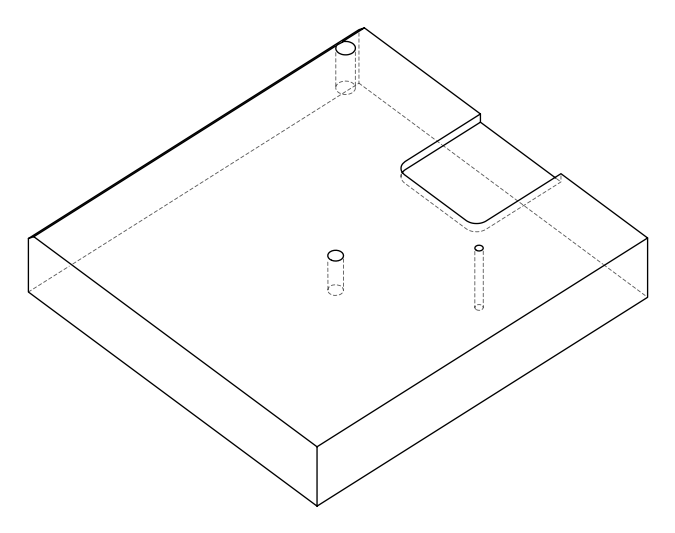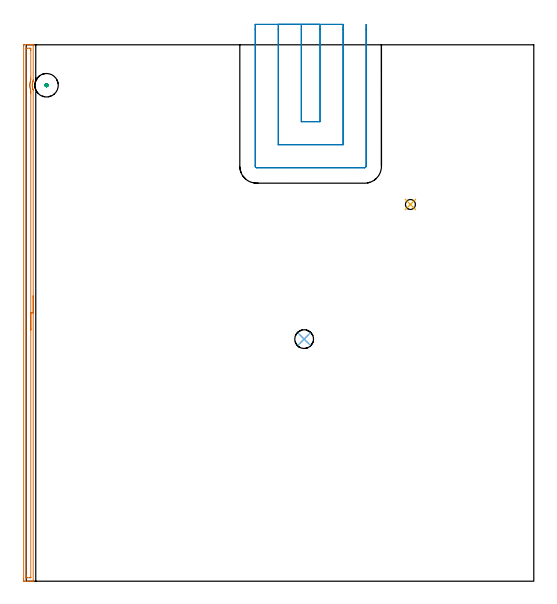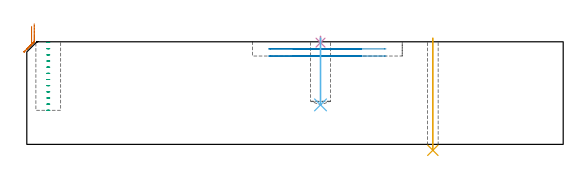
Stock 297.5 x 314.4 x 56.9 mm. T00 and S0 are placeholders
(PLAN: 6 operations, 5 tool changes, 8.9 min)
(1 AREA_MILL | FG_CHAMFER_SURFACE | UGT0205_001 | 5.23 min | 4937 mm3)
(2 MILL_SLOT | SLOT_PARTIAL_RECTANGULAR | UGT0201_100 | Follow Part, ap 4.5, ae 75% | 2.83 min | 52850 mm3)
(3 MILL_BLIND_HOLE_FROM_SOLID_MATERIAL | STEP1POCKET | UGT0201_130 | Spiral | 0.39 min | 5595 mm3)
(4 SPOT_DRILL | STEP1POCKET_1 | NXT0321_9005460120000 | 0.03 min | 2 mm3)
(5 DRILL_THROUGH_HOLE_FROM_SOLID_MATERIAL | STEP1HOLE | UGT0301_454 | 0.25 min | 1549 mm3)
(6 DRILL_BLIND_HOLE_INTO_CENTER | STEP1POCKET_1 | NXT0301_081 | 0.15 min | 3185 mm3)
(TOOL UGT0205_001 | Chamfer Mill 20 x 3 x 45 deg. | D20 FL50 Z2)
(TOOL UGT0201_100 | End Mill 18 mm | D18 FL22 Z2)
(TOOL UGT0201_130 | Carbide End Mill 12.0 | D12 FL15 Z4)
(TOOL NXT0321_9005460120000 | NC Spot Drill, 142deg, 12mm, Carbide, Uncoated | D12 PA142 FL30 Z2)
(TOOL UGT0301_454 | Carbide Drill 5.9 mm | D5.9 PA118 FL57 Z2)
(TOOL NXT0301_081 | Carbide Drill 11mm [860.1-1100-033A1-MM 2214] | D11 PA140 FL55 Z2)
(OP 1 AREA_MILL)
G17 G21 G94 G90
T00 M6
G54
G17 G0 G90 X4.1 Y167.271 S1061 M3
G43 Z66.9 H0
G94 G1 Y167.233 Z66.028 F250.
Y167.119 Z65.163
Y166.93 Z64.312
Y166.668 Z63.48
Y166.334 Z62.674
Y165.931 Z61.9
Y165.462 Z61.164
Y164.931 Z60.472
Y164.342 Z59.829
Y163.698 Z59.239
Y163.006 Z58.708
Y162.271 Z58.24
Y161.497 Z57.837
Y160.691 Z57.503
Y159.859 Z57.241
Y159.007 Z57.052
Y158.142 Z56.938
Y157.271 Z56.9
Y0.157
X4.097 Y0.01 Z56.888
X4.056 Y0.007 Z56.848
X3.696 Y0. Z56.495
X3.262 Z56.061
X2.635 Z55.43
X1.432 Z54.229
X0.855 Z53.649
X-0.926 Y0.001 Z51.87
X-1.176 Y0.003 Z51.62
X-1.491 Y0.007 Z51.305
X-1.493 Y0.034 Z51.303
X-1.499 Y0.603 Z51.301
X-1.5 Y1.179 Z51.3
Y313.48
X-1.499 Y313.797 Z51.301
X-1.493 Y314.366 Z51.303
X-1.491 Y314.393 Z51.305
X-0.926 Y314.4 Z51.87
X0.855 Z53.649
X1.432 Z54.229
X1.745 Z54.541
X2.322 Z55.118
X2.635 Z55.43
X3.262 Z56.061
X3.696 Z56.495
X4.056 Y314.393 Z56.848
X4.097 Y314.39 Z56.888
X4.1 Y314.243 Z56.9
Y294.12
X4.102 Y293.39 Z56.898
X4.055 Y293.274 Z56.852
X4.031 Y293.215 Z56.828
X3.991 Y293.106 Z56.788
X3.847 Y292.661 Z56.647
X3.822 Y292.567 Z56.621
X3.799 Y292.476 Z56.596
X3.776 Y292.382 Z56.568
X3.73 Y292.212 Z56.525
X3.642 Y291.766 Z56.441
X3.616 Y291.556 Z56.415
X3.614 Y291.533 Z56.412
X3.61 Y291.49 Z56.405
X3.594 Y291.372 Z56.392
X3.587 Y291.318 Z56.385
X3.571 Y290.987 Z56.361
X3.563 Y290.871 Z56.357
Y290.792 Z56.358
X3.565 Y290.691 Z56.354
Y290.546 Z56.358
X3.568 Y290.479 Z56.356
X3.567 Y290.424 Z56.358
X3.574 Y290.313 Z56.368
X3.576 Y290.288 Z56.37
X3.597 Y289.976 Z56.395
X3.66 Y289.53 Z56.458
X3.69 Y289.387 Z56.489
X3.754 Y289.081 Z56.553
X3.874 Y288.636 Z56.674
X3.945 Y288.417 Z56.745
X4.026 Y288.199 Z56.824
X4.095 Y288.008 Z56.891
X4.1 Y287.92 Z56.9
Y157.271
X2.686 Z55.486
X2.685 Y2.287 Z55.485
X2.682 Y2.186 Z55.482
X2.677 Y2.01 Z55.477
X2.635 Y2.008 Z55.435
X2.131 Y2.001 Z54.931
X0.855 Z53.655
X0.349 Y2.003 Z53.149
X-0.035 Y2.01 Z52.765
X-0.079 Y2.388 Z52.721
X-0.082 Y2.435 Z52.718
X-0.086 Y3.28 Z52.714
Y3.331
X-0.085 Y312.113 Z52.715
X-0.082 Y312.214 Z52.718
X-0.077 Y312.39 Z52.723
X-0.035 Y312.392 Z52.765
X0.469 Y312.399 Z53.269
X1.745 Z54.545
X2.251 Y312.397 Z55.051
X2.635 Y312.39 Z55.435
X2.679 Y312.012 Z55.479
X2.682 Y311.966 Z55.482
X2.686 Y311.12 Z55.486
Y311.07
Y295.008
X2.682 Y294.166 Z55.482
X2.68 Y294.122 Z55.48
X2.635 Y293.75 Z55.435
X2.532 Y293.378 Z55.332
X2.504 Y293.274 Z55.304
X2.356 Y292.662 Z55.156
X2.302 Y292.382 Z55.102
X2.229 Y291.897 Z55.029
X2.184 Y291.49 Z54.984
X2.16 Y291.074 Z54.96
X2.153 Y290.597 Z54.953
X2.166 Y290.176 Z54.966
X2.202 Y289.705 Z55.002
X2.274 Y289.175 Z55.074
X2.342 Y288.813 Z55.142
X2.411 Y288.485 Z55.211
X2.525 Y288.031 Z55.325
X2.556 Y287.92 Z55.356
X2.635 Y287.634 Z55.435
X2.681 Y287.028 Z55.481
X2.683 Y286.98 Z55.483
X2.686 Y286.136 Z55.486
Y286.085
Y157.271
Y156.399 Z55.524
Y155.534 Z55.638
Y154.682 Z55.826
Y153.85 Z56.089
Y153.044 Z56.423
Y152.271 Z56.825
Y151.535 Z57.294
Y150.843 Z57.825
Y150.2 Z58.415
Y149.61 Z59.058
Y149.079 Z59.75
Y148.61 Z60.486
Y148.208 Z61.259
Y147.874 Z62.065
Y147.611 Z62.897
Y147.423 Z63.749
Y147.309 Z64.614
Y147.271 Z65.486
G0 Z66.9
M5
M2
(OP 2 MILL_SLOT)
G17 G21 G94 G90
T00 M6
G54
G17 G0 G90 X161.2 Y326.4 S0 M3
G43 Z66.9 H0
Z52.95
G94 G1 Y323.4 F250.
Y269.3 F500.
X172.2
Y323.4
Y326.4 F250.
X147.7
Y323.4
Y255.8 F500.
X185.7
Y323.4
Y326.4 F250.
X134.2
Y323.4
Y243.2 F500.
G3 X135.1 Y242.3 R0.9
G1 X198.3
G3 X199.2 Y243.2 R0.9
G1 Y323.4
Y326.4 F250.
G0 X161.2 Z49.
G1 Y323.4
Y269.3 F500.
X172.2
Y323.4
Y326.4 F250.
X147.7
Y323.4
Y255.8 F500.
X185.7
Y323.4
Y326.4 F250.
X134.2
Y323.4
Y243.2 F500.
G3 X135.1 Y242.3 R0.9
G1 X198.3
G3 X199.2 Y243.2 R0.9
G1 Y323.4
Y326.4 F250.
G0 Z66.9
M5
M2
(OP 3 MILL_BLIND_HOLE_FROM_SOLID_MATERIAL)
G17 G21 G94 G90
T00 M6
G54
G17 G0 G90 X11.9 Y290.7 S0 M3
G43 Z66.9 H0
Z56.483
G94 G3 X12.325 Y291.125 R0.425 F250.
X11.9 Y291.55 R0.425
X11.05 Y290.7 R0.85
X11.9 Y291.55 R-0.85
X11.475 Y291.125 R0.425
X11.9 Y290.7 R0.425
G0 Z53.067
G3 X12.325 Y291.125 R0.425
X11.9 Y291.55 R0.425
X11.05 Y290.7 R0.85
X11.9 Y291.55 R-0.85
X11.475 Y291.125 R0.425
X11.9 Y290.7 R0.425
G0 Z49.65
G3 X12.325 Y291.125 R0.425
X11.9 Y291.55 R0.425
X11.05 Y290.7 R0.85
X11.9 Y291.55 R-0.85
X11.475 Y291.125 R0.425
X11.9 Y290.7 R0.425
G0 Z46.233
G3 X12.325 Y291.125 R0.425
X11.9 Y291.55 R0.425
X11.05 Y290.7 R0.85
X11.9 Y291.55 R-0.85
X11.475 Y291.125 R0.425
X11.9 Y290.7 R0.425
G0 Z42.817
G3 X12.325 Y291.125 R0.425
X11.9 Y291.55 R0.425
X11.05 Y290.7 R0.85
X11.9 Y291.55 R-0.85
X11.475 Y291.125 R0.425
X11.9 Y290.7 R0.425
G0 Z39.4
G3 X12.325 Y291.125 R0.425
X11.9 Y291.55 R0.425
X11.05 Y290.7 R0.85
X11.9 Y291.55 R-0.85
X11.475 Y291.125 R0.425
X11.9 Y290.7 R0.425
G0 Z35.983
G3 X12.325 Y291.125 R0.425
X11.9 Y291.55 R0.425
X11.05 Y290.7 R0.85
X11.9 Y291.55 R-0.85
X11.475 Y291.125 R0.425
X11.9 Y290.7 R0.425
G0 Z32.567
G3 X12.325 Y291.125 R0.425
X11.9 Y291.55 R0.425
X11.05 Y290.7 R0.85
X11.9 Y291.55 R-0.85
X11.475 Y291.125 R0.425
X11.9 Y290.7 R0.425
G0 Z29.15
G3 X12.325 Y291.125 R0.425
X11.9 Y291.55 R0.425
X11.05 Y290.7 R0.85
X11.9 Y291.55 R-0.85
X11.475 Y291.125 R0.425
X11.9 Y290.7 R0.425
G0 Z25.733
G3 X12.325 Y291.125 R0.425
X11.9 Y291.55 R0.425
X11.05 Y290.7 R0.85
X11.9 Y291.55 R-0.85
X11.475 Y291.125 R0.425
X11.9 Y290.7 R0.425
G0 Z22.317
G3 X12.325 Y291.125 R0.425
X11.9 Y291.55 R0.425
X11.05 Y290.7 R0.85
X11.9 Y291.55 R-0.85
X11.475 Y291.125 R0.425
X11.9 Y290.7 R0.425
G0 Z18.9
G3 X12.325 Y291.125 R0.425
X11.9 Y291.55 R0.425
X11.05 Y290.7 R0.85
X11.9 Y291.55 R-0.85
X11.475 Y291.125 R0.425
X11.9 Y290.7 R0.425
G0 Z66.9
M5
M2
(OP 4 SPOT_DRILL)
G17 G21 G94 G90
T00 M6
G54
G17 G0 G90 X162.9 Y141.9 S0 M3
G43 Z66.9 H0
G94 G81 G98 Z56.427 F250. R59.9
G80
M5
M2
(OP 5 DRILL_THROUGH_HOLE_FROM_SOLID_MATERIAL)
G17 G21 G94 G90
T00 M6
G54
G17 G0 G90 X225.2 Y220.8 S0 M3
G43 Z66.9 H0
G94 G81 G98 Z-3.273 F250. R58.9
G80
M5
M2
(OP 6 DRILL_BLIND_HOLE_INTO_CENTER)
G17 G21 G94 G90
T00 M6
G54
G17 G0 G90 X162.9 Y141.9 S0 M3
G43 Z66.9 H1
G94 G81 G98 Z21.9 F250. R58.9
G80
M5
M2
